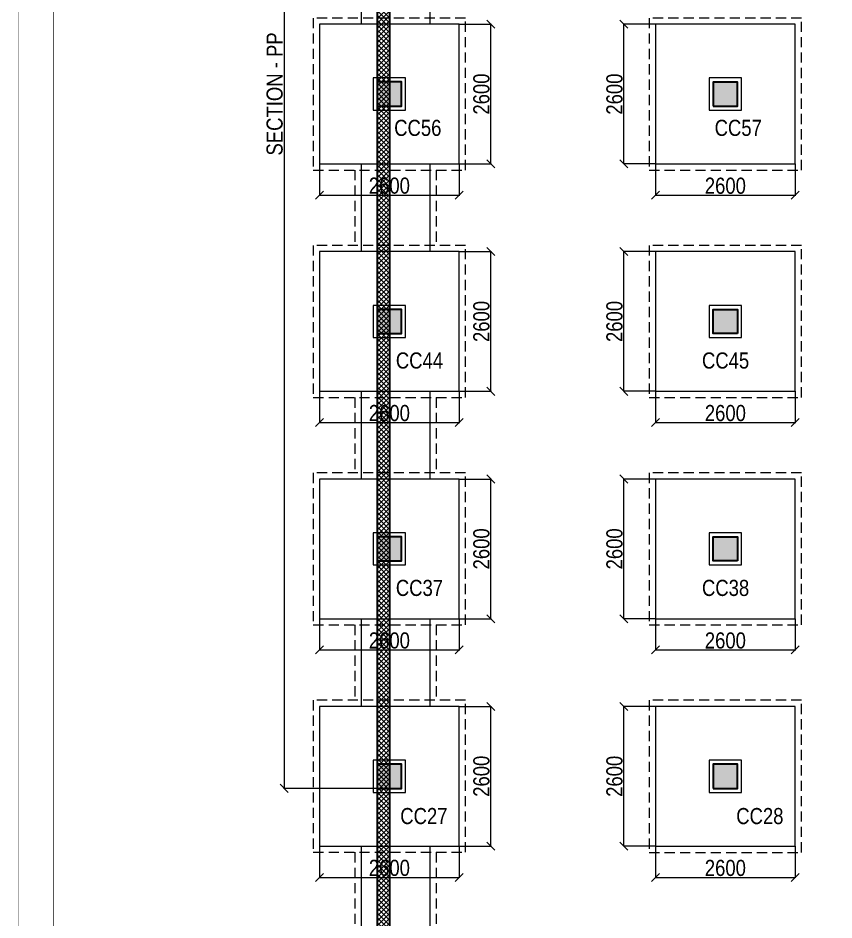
# Model space of a CAD drawing. Header units: millimetres. Extents: x 1112055 to 3390982, y -148532 to 766891.
# Drawn here: x 1978202 to 1993379, y 692544 to 709328 of the extents above; entities that cross this region are included whole.
import ezdxf

# ---------------------------------------------------------------- set-up
doc = ezdxf.new("R2010")
doc.units = ezdxf.units.MM
doc.header["$PDMODE"] = 35
doc.header["$PDSIZE"] = -25
doc.linetypes.add('Hidden', pattern=[9.525, 6.35, -3.175])
for name, color, linetype, lineweight in [('B COL. NO.', 3, 'Continuous', 20), ('B FINAL COLUMN', 1, 'Continuous', 30), ('B FOOTING', 49, 'Continuous', 20), ('B FOOTING DIM', 234, 'Continuous', 9), ('B HATCH', 250, 'Continuous', 0), ('B P.C.C', 251, 'Continuous', 0), ('B TITLE BLOCK', 250, 'Continuous', 0)]:
    doc.layers.add(name, color=color, linetype=linetype, lineweight=lineweight)
doc.layers.add('B Pedestal', color=7, linetype='Continuous', lineweight=9, true_color=0x5c8948)
doc.layers.add('B-COL HT', color=7, linetype='Continuous', lineweight=0, true_color=0x4e4f45)
doc.styles.add('SWINC', font='swissc.ttf')
doc.dimstyles.new('BHOOMI', dxfattribs={"dimtxt": 230, "dimasz": 150, "dimexe": 10, "dimexo": 0, "dimgap": 25, "dimtad": 1, "dimdec": 0, "dimzin": 0, "dimdsep": 46, "dimtxsty": 'SWINC', "dimblk": 'OBLIQUE', "dimcen": 0.09, "dimclrd": 250, "dimclre": 250, "dimclrt": 256, "dimaunit": 1, "dimadec": 3, "dimazin": 0, "dimtfac": 1, "dimtdec": 0, "dimtofl": 0, "dimtmove": 1, "dimatfit": 3, "dimfxl": 100, "dimtolj": 1, "dimtzin": 0, "dimlwd": 9, "dimlwe": 5, "dimarcsym": 0})

# ---------------------------------------------------------------- blocks, each defined once
blk = doc.blocks.new('_Oblique')
at = {"color": 0, "linetype": 'ByBlock', "lineweight": -2}
blk.add_line((-0.5, -0.5), (0.5, 0.5), dxfattribs=at)
blk = doc.blocks.new('*D3049')
at = {"layer": 'B FOOTING DIM', "color": 250, "lineweight": 5, "ltscale": 0.5, "transparency": 16777216}
for p, q in [((1983809, 693918), (1983809, 693326)), ((1986409, 693918), (1986409, 693326)), ((1983809, 693336), (1986409, 693336))]:
    blk.add_line(p, q, dxfattribs=at)
at = {"layer": 'Defpoints', "color": 0, "transparency": 16777216}
for p in [(1983809, 693918), (1986409, 693918), (1986409, 693336)]:
    blk.add_point(p, dxfattribs=at)
at = {"layer": 'B FOOTING DIM', "color": 250, "lineweight": 5, "transparency": 16777216, "xscale": 150, "yscale": 150, "zscale": 150, "rotation": 180}
blk.add_blockref('_Oblique', (1983809, 693336), dxfattribs=at)
at = {"layer": 'B FOOTING DIM', "color": 250, "lineweight": 5, "transparency": 16777216, "xscale": 150, "yscale": 150, "zscale": 150}
blk.add_blockref('_Oblique', (1986409, 693336), dxfattribs=at)
at = {"layer": 'B FOOTING DIM', "transparency": 16777216, "insert": (1985109, 693511), "char_height": 300, "attachment_point": 5, "style": 'SWINC'}
blk.add_mtext('\\A1;2600', dxfattribs=at)
blk = doc.blocks.new('*D3050')
at = {"layer": 'B FOOTING DIM', "color": 250, "lineweight": 5, "ltscale": 0.5, "transparency": 16777216}
for p, q in [((1986409, 696518), (1987007, 696518)), ((1986997, 693918), (1986997, 696518)), ((1986409, 693918), (1987007, 693918))]:
    blk.add_line(p, q, dxfattribs=at)
at = {"layer": 'Defpoints', "color": 0, "transparency": 16777216}
for p in [(1986409, 696518), (1986997, 696518), (1986409, 693918)]:
    blk.add_point(p, dxfattribs=at)
at = {"layer": 'B FOOTING DIM', "color": 250, "lineweight": 5, "transparency": 16777216, "xscale": 150, "yscale": 150, "zscale": 150}
for p, rotation in [((1986997, 696518), 90), ((1986997, 693918), 270)]:
    blk.add_blockref('_Oblique', p, dxfattribs=dict(at, rotation=rotation))
at = {"layer": 'B FOOTING DIM', "transparency": 16777216, "insert": (1986822, 695218), "char_height": 300, "attachment_point": 5, "rotation": 90, "style": 'SWINC'}
blk.add_mtext('\\A1;2600', dxfattribs=at)
blk = doc.blocks.new('*D2582')
at = {"layer": 'B FOOTING DIM', "color": 250, "lineweight": 5, "ltscale": 0.5, "transparency": 16777216}
for p, q in [((1990059, 693917), (1990059, 693325)), ((1992659, 693917), (1992659, 693325)), ((1990059, 693335), (1992659, 693335))]:
    blk.add_line(p, q, dxfattribs=at)
at = {"layer": 'Defpoints', "color": 0, "transparency": 16777216}
for p in [(1990059, 693917), (1992659, 693917), (1992659, 693335)]:
    blk.add_point(p, dxfattribs=at)
at = {"layer": 'B FOOTING DIM', "color": 250, "lineweight": 5, "transparency": 16777216, "xscale": 150, "yscale": 150, "zscale": 150, "rotation": 180}
blk.add_blockref('_Oblique', (1990059, 693335), dxfattribs=at)
at = {"layer": 'B FOOTING DIM', "color": 250, "lineweight": 5, "transparency": 16777216, "xscale": 150, "yscale": 150, "zscale": 150}
blk.add_blockref('_Oblique', (1992659, 693335), dxfattribs=at)
at = {"layer": 'B FOOTING DIM', "transparency": 16777216, "insert": (1991359, 693510), "char_height": 300, "attachment_point": 5, "style": 'SWINC'}
blk.add_mtext('\\A1;2600', dxfattribs=at)
blk = doc.blocks.new('*D2583')
at = {"layer": 'B FOOTING DIM', "color": 250, "lineweight": 5, "ltscale": 0.5, "transparency": 16777216}
for p, q in [((1990059, 696517), (1989462, 696517)), ((1989472, 693917), (1989472, 696517)), ((1990059, 693917), (1989462, 693917))]:
    blk.add_line(p, q, dxfattribs=at)
at = {"layer": 'Defpoints', "color": 0, "transparency": 16777216}
for p in [(1989472, 696517), (1990059, 696517), (1990059, 693917)]:
    blk.add_point(p, dxfattribs=at)
at = {"layer": 'B FOOTING DIM', "color": 250, "lineweight": 5, "transparency": 16777216, "xscale": 150, "yscale": 150, "zscale": 150}
for p, rotation in [((1989472, 696517), 90), ((1989472, 693917), 270)]:
    blk.add_blockref('_Oblique', p, dxfattribs=dict(at, rotation=rotation))
at = {"layer": 'B FOOTING DIM', "transparency": 16777216, "insert": (1989297, 695217), "char_height": 300, "attachment_point": 5, "rotation": 90, "style": 'SWINC'}
blk.add_mtext('\\A1;2600', dxfattribs=at)
blk = doc.blocks.new('*D2584')
at = {"layer": 'B FOOTING DIM', "color": 250, "lineweight": 5, "ltscale": 0.5, "transparency": 16777216}
for p, q in [((1983809, 698149), (1983809, 697558)), ((1986409, 698149), (1986409, 697558)), ((1983809, 697568), (1986409, 697568))]:
    blk.add_line(p, q, dxfattribs=at)
at = {"layer": 'Defpoints', "color": 0, "transparency": 16777216}
for p in [(1983809, 698149), (1986409, 698149), (1986409, 697568)]:
    blk.add_point(p, dxfattribs=at)
at = {"layer": 'B FOOTING DIM', "color": 250, "lineweight": 5, "transparency": 16777216, "xscale": 150, "yscale": 150, "zscale": 150, "rotation": 180}
blk.add_blockref('_Oblique', (1983809, 697568), dxfattribs=at)
at = {"layer": 'B FOOTING DIM', "color": 250, "lineweight": 5, "transparency": 16777216, "xscale": 150, "yscale": 150, "zscale": 150}
blk.add_blockref('_Oblique', (1986409, 697568), dxfattribs=at)
at = {"layer": 'B FOOTING DIM', "transparency": 16777216, "insert": (1985109, 697743), "char_height": 300, "attachment_point": 5, "style": 'SWINC'}
blk.add_mtext('\\A1;2600', dxfattribs=at)
blk = doc.blocks.new('*D2585')
at = {"layer": 'B FOOTING DIM', "color": 250, "lineweight": 5, "ltscale": 0.5, "transparency": 16777216}
for p, q in [((1986409, 700749), (1987007, 700749)), ((1986997, 698149), (1986997, 700749)), ((1986409, 698149), (1987007, 698149))]:
    blk.add_line(p, q, dxfattribs=at)
at = {"layer": 'Defpoints', "color": 0, "transparency": 16777216}
for p in [(1986409, 700749), (1986997, 700749), (1986409, 698149)]:
    blk.add_point(p, dxfattribs=at)
at = {"layer": 'B FOOTING DIM', "color": 250, "lineweight": 5, "transparency": 16777216, "xscale": 150, "yscale": 150, "zscale": 150}
for p, rotation in [((1986997, 700749), 90), ((1986997, 698149), 270)]:
    blk.add_blockref('_Oblique', p, dxfattribs=dict(at, rotation=rotation))
at = {"layer": 'B FOOTING DIM', "transparency": 16777216, "insert": (1986822, 699449), "char_height": 300, "attachment_point": 5, "rotation": 90, "style": 'SWINC'}
blk.add_mtext('\\A1;2600', dxfattribs=at)
blk = doc.blocks.new('*D2586')
at = {"layer": 'B FOOTING DIM', "color": 250, "lineweight": 5, "ltscale": 0.5, "transparency": 16777216}
for p, q in [((1990059, 698149), (1990059, 697558)), ((1992659, 698149), (1992659, 697558)), ((1990059, 697568), (1992659, 697568))]:
    blk.add_line(p, q, dxfattribs=at)
at = {"layer": 'Defpoints', "color": 0, "transparency": 16777216}
for p in [(1990059, 698149), (1992659, 698149), (1992659, 697568)]:
    blk.add_point(p, dxfattribs=at)
at = {"layer": 'B FOOTING DIM', "color": 250, "lineweight": 5, "transparency": 16777216, "xscale": 150, "yscale": 150, "zscale": 150, "rotation": 180}
blk.add_blockref('_Oblique', (1990059, 697568), dxfattribs=at)
at = {"layer": 'B FOOTING DIM', "color": 250, "lineweight": 5, "transparency": 16777216, "xscale": 150, "yscale": 150, "zscale": 150}
blk.add_blockref('_Oblique', (1992659, 697568), dxfattribs=at)
at = {"layer": 'B FOOTING DIM', "transparency": 16777216, "insert": (1991359, 697743), "char_height": 300, "attachment_point": 5, "style": 'SWINC'}
blk.add_mtext('\\A1;2600', dxfattribs=at)
blk = doc.blocks.new('*D2587')
at = {"layer": 'B FOOTING DIM', "color": 250, "lineweight": 5, "ltscale": 0.5, "transparency": 16777216}
for p, q in [((1990059, 700749), (1989462, 700749)), ((1989472, 698149), (1989472, 700749)), ((1990059, 698149), (1989462, 698149))]:
    blk.add_line(p, q, dxfattribs=at)
at = {"layer": 'Defpoints', "color": 0, "transparency": 16777216}
for p in [(1989472, 700749), (1990059, 700749), (1990059, 698149)]:
    blk.add_point(p, dxfattribs=at)
at = {"layer": 'B FOOTING DIM', "color": 250, "lineweight": 5, "transparency": 16777216, "xscale": 150, "yscale": 150, "zscale": 150}
for p, rotation in [((1989472, 700749), 90), ((1989472, 698149), 270)]:
    blk.add_blockref('_Oblique', p, dxfattribs=dict(at, rotation=rotation))
at = {"layer": 'B FOOTING DIM', "transparency": 16777216, "insert": (1989297, 699449), "char_height": 300, "attachment_point": 5, "rotation": 90, "style": 'SWINC'}
blk.add_mtext('\\A1;2600', dxfattribs=at)
blk = doc.blocks.new('*D2588')
at = {"layer": 'B FOOTING DIM', "color": 250, "lineweight": 5, "ltscale": 0.5, "transparency": 16777216}
for p, q in [((1983809, 702381), (1983809, 701790)), ((1986409, 702381), (1986409, 701790)), ((1983809, 701800), (1986409, 701800))]:
    blk.add_line(p, q, dxfattribs=at)
at = {"layer": 'Defpoints', "color": 0, "transparency": 16777216}
for p in [(1983809, 702381), (1986409, 702381), (1986409, 701800)]:
    blk.add_point(p, dxfattribs=at)
at = {"layer": 'B FOOTING DIM', "color": 250, "lineweight": 5, "transparency": 16777216, "xscale": 150, "yscale": 150, "zscale": 150, "rotation": 180}
blk.add_blockref('_Oblique', (1983809, 701800), dxfattribs=at)
at = {"layer": 'B FOOTING DIM', "color": 250, "lineweight": 5, "transparency": 16777216, "xscale": 150, "yscale": 150, "zscale": 150}
blk.add_blockref('_Oblique', (1986409, 701800), dxfattribs=at)
at = {"layer": 'B FOOTING DIM', "transparency": 16777216, "insert": (1985109, 701975), "char_height": 300, "attachment_point": 5, "style": 'SWINC'}
blk.add_mtext('\\A1;2600', dxfattribs=at)
blk = doc.blocks.new('*D2589')
at = {"layer": 'B FOOTING DIM', "color": 250, "lineweight": 5, "ltscale": 0.5, "transparency": 16777216}
for p, q in [((1986409, 704981), (1987007, 704981)), ((1986997, 702381), (1986997, 704981)), ((1986409, 702381), (1987007, 702381))]:
    blk.add_line(p, q, dxfattribs=at)
at = {"layer": 'Defpoints', "color": 0, "transparency": 16777216}
for p in [(1986409, 704981), (1986997, 704981), (1986409, 702381)]:
    blk.add_point(p, dxfattribs=at)
at = {"layer": 'B FOOTING DIM', "color": 250, "lineweight": 5, "transparency": 16777216, "xscale": 150, "yscale": 150, "zscale": 150}
for p, rotation in [((1986997, 704981), 90), ((1986997, 702381), 270)]:
    blk.add_blockref('_Oblique', p, dxfattribs=dict(at, rotation=rotation))
at = {"layer": 'B FOOTING DIM', "transparency": 16777216, "insert": (1986822, 703681), "char_height": 300, "attachment_point": 5, "rotation": 90, "style": 'SWINC'}
blk.add_mtext('\\A1;2600', dxfattribs=at)
blk = doc.blocks.new('*D2590')
at = {"layer": 'B FOOTING DIM', "color": 250, "lineweight": 5, "ltscale": 0.5, "transparency": 16777216}
for p, q in [((1990059, 702381), (1990059, 701790)), ((1992659, 702381), (1992659, 701790)), ((1990059, 701800), (1992659, 701800))]:
    blk.add_line(p, q, dxfattribs=at)
at = {"layer": 'Defpoints', "color": 0, "transparency": 16777216}
for p in [(1990059, 702381), (1992659, 702381), (1992659, 701800)]:
    blk.add_point(p, dxfattribs=at)
at = {"layer": 'B FOOTING DIM', "color": 250, "lineweight": 5, "transparency": 16777216, "xscale": 150, "yscale": 150, "zscale": 150, "rotation": 180}
blk.add_blockref('_Oblique', (1990059, 701800), dxfattribs=at)
at = {"layer": 'B FOOTING DIM', "color": 250, "lineweight": 5, "transparency": 16777216, "xscale": 150, "yscale": 150, "zscale": 150}
blk.add_blockref('_Oblique', (1992659, 701800), dxfattribs=at)
at = {"layer": 'B FOOTING DIM', "transparency": 16777216, "insert": (1991359, 701975), "char_height": 300, "attachment_point": 5, "style": 'SWINC'}
blk.add_mtext('\\A1;2600', dxfattribs=at)
blk = doc.blocks.new('*D2591')
at = {"layer": 'B FOOTING DIM', "color": 250, "lineweight": 5, "ltscale": 0.5, "transparency": 16777216}
for p, q in [((1990059, 704981), (1989462, 704981)), ((1989472, 702381), (1989472, 704981)), ((1990059, 702381), (1989462, 702381))]:
    blk.add_line(p, q, dxfattribs=at)
at = {"layer": 'Defpoints', "color": 0, "transparency": 16777216}
for p in [(1989472, 704981), (1990059, 704981), (1990059, 702381)]:
    blk.add_point(p, dxfattribs=at)
at = {"layer": 'B FOOTING DIM', "color": 250, "lineweight": 5, "transparency": 16777216, "xscale": 150, "yscale": 150, "zscale": 150}
for p, rotation in [((1989472, 704981), 90), ((1989472, 702381), 270)]:
    blk.add_blockref('_Oblique', p, dxfattribs=dict(at, rotation=rotation))
at = {"layer": 'B FOOTING DIM', "transparency": 16777216, "insert": (1989297, 703681), "char_height": 300, "attachment_point": 5, "rotation": 90, "style": 'SWINC'}
blk.add_mtext('\\A1;2600', dxfattribs=at)
blk = doc.blocks.new('*D2592')
at = {"layer": 'B FOOTING DIM', "color": 250, "lineweight": 5, "ltscale": 0.5, "transparency": 16777216}
for p, q in [((1983809, 706613), (1983809, 706022)), ((1986409, 706613), (1986409, 706022)), ((1983809, 706032), (1986409, 706032))]:
    blk.add_line(p, q, dxfattribs=at)
at = {"layer": 'Defpoints', "color": 0, "transparency": 16777216}
for p in [(1983809, 706613), (1986409, 706613), (1986409, 706032)]:
    blk.add_point(p, dxfattribs=at)
at = {"layer": 'B FOOTING DIM', "color": 250, "lineweight": 5, "transparency": 16777216, "xscale": 150, "yscale": 150, "zscale": 150, "rotation": 180}
blk.add_blockref('_Oblique', (1983809, 706032), dxfattribs=at)
at = {"layer": 'B FOOTING DIM', "color": 250, "lineweight": 5, "transparency": 16777216, "xscale": 150, "yscale": 150, "zscale": 150}
blk.add_blockref('_Oblique', (1986409, 706032), dxfattribs=at)
at = {"layer": 'B FOOTING DIM', "transparency": 16777216, "insert": (1985109, 706207), "char_height": 300, "attachment_point": 5, "style": 'SWINC'}
blk.add_mtext('\\A1;2600', dxfattribs=at)
blk = doc.blocks.new('*D2593')
at = {"layer": 'B FOOTING DIM', "color": 250, "lineweight": 5, "ltscale": 0.5, "transparency": 16777216}
for p, q in [((1986409, 709213), (1987007, 709213)), ((1986997, 706613), (1986997, 709213)), ((1986409, 706613), (1987007, 706613))]:
    blk.add_line(p, q, dxfattribs=at)
at = {"layer": 'Defpoints', "color": 0, "transparency": 16777216}
for p in [(1986409, 709213), (1986997, 709213), (1986409, 706613)]:
    blk.add_point(p, dxfattribs=at)
at = {"layer": 'B FOOTING DIM', "color": 250, "lineweight": 5, "transparency": 16777216, "xscale": 150, "yscale": 150, "zscale": 150}
for p, rotation in [((1986997, 709213), 90), ((1986997, 706613), 270)]:
    blk.add_blockref('_Oblique', p, dxfattribs=dict(at, rotation=rotation))
at = {"layer": 'B FOOTING DIM', "transparency": 16777216, "insert": (1986822, 707913), "char_height": 300, "attachment_point": 5, "rotation": 90, "style": 'SWINC'}
blk.add_mtext('\\A1;2600', dxfattribs=at)
blk = doc.blocks.new('*D2594')
at = {"layer": 'B FOOTING DIM', "color": 250, "lineweight": 5, "ltscale": 0.5, "transparency": 16777216}
for p, q in [((1990059, 706612), (1990059, 706020)), ((1992659, 706612), (1992659, 706020)), ((1990059, 706030), (1992659, 706030))]:
    blk.add_line(p, q, dxfattribs=at)
at = {"layer": 'Defpoints', "color": 0, "transparency": 16777216}
for p in [(1990059, 706612), (1992659, 706612), (1992659, 706030)]:
    blk.add_point(p, dxfattribs=at)
at = {"layer": 'B FOOTING DIM', "color": 250, "lineweight": 5, "transparency": 16777216, "xscale": 150, "yscale": 150, "zscale": 150, "rotation": 180}
blk.add_blockref('_Oblique', (1990059, 706030), dxfattribs=at)
at = {"layer": 'B FOOTING DIM', "color": 250, "lineweight": 5, "transparency": 16777216, "xscale": 150, "yscale": 150, "zscale": 150}
blk.add_blockref('_Oblique', (1992659, 706030), dxfattribs=at)
at = {"layer": 'B FOOTING DIM', "transparency": 16777216, "insert": (1991359, 706205), "char_height": 300, "attachment_point": 5, "style": 'SWINC'}
blk.add_mtext('\\A1;2600', dxfattribs=at)
blk = doc.blocks.new('*D2595')
at = {"layer": 'B FOOTING DIM', "color": 250, "lineweight": 5, "ltscale": 0.5, "transparency": 16777216}
for p, q in [((1990059, 709212), (1989462, 709212)), ((1989472, 706612), (1989472, 709212)), ((1990059, 706612), (1989462, 706612))]:
    blk.add_line(p, q, dxfattribs=at)
at = {"layer": 'Defpoints', "color": 0, "transparency": 16777216}
for p in [(1989472, 709212), (1990059, 709212), (1990059, 706612)]:
    blk.add_point(p, dxfattribs=at)
at = {"layer": 'B FOOTING DIM', "color": 250, "lineweight": 5, "transparency": 16777216, "xscale": 150, "yscale": 150, "zscale": 150}
for p, rotation in [((1989472, 709212), 90), ((1989472, 706612), 270)]:
    blk.add_blockref('_Oblique', p, dxfattribs=dict(at, rotation=rotation))
at = {"layer": 'B FOOTING DIM', "transparency": 16777216, "insert": (1989297, 707912), "char_height": 300, "attachment_point": 5, "rotation": 90, "style": 'SWINC'}
blk.add_mtext('\\A1;2600', dxfattribs=at)
blk = doc.blocks.new('*D2604')
at = {"layer": 'B FOOTING DIM', "color": 3, "lineweight": 5, "ltscale": 0.5, "transparency": 16777216}
for p, q in [((1984884, 720837), (1983141, 720837)), ((1983151, 720837), (1983151, 694993)), ((1984884, 694993), (1983141, 694993))]:
    blk.add_line(p, q, dxfattribs=at)
at = {"layer": 'Defpoints', "color": 0, "transparency": 16777216}
for p in [(1984884, 720837), (1983151, 694993), (1984884, 694993)]:
    blk.add_point(p, dxfattribs=at)
at = {"layer": 'B FOOTING DIM', "color": 3, "lineweight": 5, "transparency": 16777216, "xscale": 150, "yscale": 150, "zscale": 150}
for p, rotation in [((1983151, 720837), 90), ((1983151, 694993), 270)]:
    blk.add_blockref('_Oblique', p, dxfattribs=dict(at, rotation=rotation))
at = {"layer": 'B FOOTING DIM', "transparency": 16777216, "insert": (1982976, 707915), "char_height": 300, "attachment_point": 5, "rotation": 90, "style": 'SWINC'}
blk.add_mtext('\\A1;{\\C3;SECTION - PP}', dxfattribs=at)

msp = doc.modelspace()

# ---------------------------------------------------------------- hatches: boundary and pattern name
at = {"layer": 'B HATCH', "lineweight": 0}
h = msp.add_hatch(dxfattribs=at)
h.set_pattern_fill('ANSI37', color=250, scale=20, style=0)
h.set_pattern_definition([(45, (271573.584, 205286.05), (-44.9012806, 44.9012806), []), (135, (271573.584, 205286.05), (-44.9012806, -44.9012806), [])])
h.paths.add_polyline_path([(2048204.1, 723875.9), (2048204.1, 727418.8), (2041029.1, 727292.9), (2041029.1, 723876.1)], flags=16)
h.paths.add_polyline_path([(2022340.1, 724422.7), (2027289.1, 724422.7), (2027289.1, 727051.5), (2022340.1, 726964.7)], flags=16)
h.paths.add_polyline_path([(2029179.1, 727085), (2029629.1, 727092.9), (2029629.1, 723875.7), (2029179.1, 723875.7)], flags=16)
h.paths.add_polyline_path([(1985114.1, 723607.5), (1985114.1, 614861.9), (2035574.1, 614861.9), (2035574.1, 654741.9), (2048204.1, 654741.9), (2048204.1, 723645.9), (2029165.7, 723646.5), (2029165.7, 720986.9), (2028949.1, 720986.9), (2028949.1, 727080.9), (2027519.1, 727055.8), (2027519.1, 720986.9), (2027289.1, 720986.9), (2027289.1, 724192.7), (2017838.1, 724192.7), (2017838.1, 723607.5)], flags=16)
h.paths.add_polyline_path([(2040803.8, 727289), (2040803.8, 723876.1), (2033374.1, 723876.4), (2033374.1, 727158.6)], flags=16)
h.paths.add_polyline_path([(2029859.1, 723876.5), (2029859.1, 727096.9), (2033144.1, 727154.5), (2033144.1, 723876.4)], flags=16)
h.paths.add_polyline_path([(2017608.1, 723837.5), (1984884.1, 723837.5), (1984884.1, 614631.9), (2035804.1, 614631.9), (2035804.1, 654511.9), (2048434.1, 654511.9), (2048434.1, 727652.9), (2022110.1, 727190.9), (2022110.1, 724422.7), (2017608.1, 724422.7)])
at = {"layer": 'B-COL HT', "lineweight": 0}
h = msp.add_hatch(color=250, dxfattribs=at)
h.dxf.hatch_style = 1
h.paths.add_polyline_path([(1984884.2, 707688), (1985334.2, 707688), (1985334.2, 708138), (1984884.2, 708138)])
h = msp.add_hatch(color=250, dxfattribs=at)
h.dxf.hatch_style = 1
h.paths.add_polyline_path([(1991134.1, 707687), (1991584.1, 707687), (1991584.1, 708137), (1991134.1, 708137)])
h = msp.add_hatch(color=250, dxfattribs=at)
h.dxf.hatch_style = 1
h.paths.add_polyline_path([(1984884.1, 703456.2), (1985334.1, 703456.2), (1985334.1, 703906.2), (1984884.1, 703906.2)])
h = msp.add_hatch(color=250, dxfattribs=at)
h.dxf.hatch_style = 1
h.paths.add_polyline_path([(1991584.1, 703456.2), (1991134.1, 703456.2), (1991134.1, 703906.2), (1991584.1, 703906.2)])
h = msp.add_hatch(color=250, dxfattribs=at)
h.dxf.hatch_style = 1
h.paths.add_polyline_path([(1984884.1, 699224.4), (1985334.1, 699224.4), (1985334.1, 699674.4), (1984884.1, 699674.4)])
h = msp.add_hatch(color=250, dxfattribs=at)
h.dxf.hatch_style = 1
h.paths.add_polyline_path([(1991584.1, 699224.4), (1991134.1, 699224.4), (1991134.1, 699674.4), (1991584.1, 699674.4)])
h = msp.add_hatch(color=250, dxfattribs=at)
h.dxf.hatch_style = 1
h.paths.add_polyline_path([(1984884.1, 694992.5), (1985334.1, 694992.5), (1985334.1, 695442.5), (1984884.1, 695442.5)])
h = msp.add_hatch(color=250, dxfattribs=at)
h.dxf.hatch_style = 1
h.paths.add_polyline_path([(1991134.1, 694992), (1991584.1, 694992), (1991584.1, 695442), (1991134.1, 695442)])

# ---------------------------------------------------------------- linework, layer by layer
at = {"layer": 'B FINAL COLUMN', "color": 16, "lineweight": 30}
msp.add_lwpolyline([(2017608.1, 723837.5), (1984884.1, 723837.5), (1984884.1, 614631.9), (2035804.1, 614631.9), (2035804.1, 654511.9), (2048434.1, 654511.9), (2048434.1, 727652.9), (2022110.1, 727190.9), (2022110.1, 724422.7), (2017608.1, 724422.7), (2017608.1, 723837.5)], dxfattribs=at)
msp.add_lwpolyline([(1985114.1, 614861.9), (2035574.1, 614861.9), (2035574.1, 654741.9), (2048204.1, 654741.9), (2048204.1, 723645.9), (2029165.7, 723646.5), (2029165.7, 720986.9), (2028949.1, 720986.9), (2028949.1, 727080.9), (2027519.1, 727055.8), (2027519.1, 720986.9), (2027289.1, 720986.9), (2027289.1, 724192.7), (2017838.1, 724192.7), (2017838.1, 723607.5), (1985114.1, 723607.5)], close=True, dxfattribs=at)
at = {"layer": 'B FINAL COLUMN', "color": 4}
for points in [[(1984884.2, 707688), (1985334.2, 707688), (1985334.2, 708138), (1984884.2, 708138)], [(1991134.1, 707687), (1991584.1, 707687), (1991584.1, 708137), (1991134.1, 708137)], [(1984884.1, 703456.2), (1985334.1, 703456.2), (1985334.1, 703906.2), (1984884.1, 703906.2)], [(1991584.1, 703456.2), (1991134.1, 703456.2), (1991134.1, 703906.2), (1991584.1, 703906.2)], [(1984884.1, 699224.4), (1985334.1, 699224.4), (1985334.1, 699674.4), (1984884.1, 699674.4)], [(1991584.1, 699224.4), (1991134.1, 699224.4), (1991134.1, 699674.4), (1991584.1, 699674.4)], [(1984884.1, 694992.5), (1985334.1, 694992.5), (1985334.1, 695442.5), (1984884.1, 695442.5)], [(1991134.1, 694992), (1991584.1, 694992), (1991584.1, 695442), (1991134.1, 695442)]]:
    msp.add_lwpolyline(points, close=True, dxfattribs=at)
at = {"layer": 'B FOOTING'}
for points in [[(1984584.1, 713462), (1984584.1, 709213)], [(1985864.1, 713462), (1985864.1, 709213)], [(1984584.1, 706613), (1984584.1, 704981.2)], [(1985864.1, 706613), (1985864.1, 704981.2)], [(1984584.1, 702381.2), (1984584.1, 700749.4)], [(1985864.1, 702381.2), (1985864.1, 700749.4)], [(1984584.1, 698149.4), (1984584.1, 696517.5)], [(1985864.1, 698149.4), (1985864.1, 696517.5)], [(1984584.1, 693917.5), (1984584.1, 691086.9)], [(1985864.1, 693917.5), (1985864.1, 691086.9)]]:
    msp.add_lwpolyline(points, dxfattribs=at)
for points in [[(1983809.2, 706613), (1986409.2, 706613), (1986409.2, 709213), (1983809.2, 709213)], [(1990059.1, 706612), (1992659.1, 706612), (1992659.1, 709212), (1990059.1, 709212)], [(1983809.1, 702381.2), (1986409.1, 702381.2), (1986409.1, 704981.2), (1983809.1, 704981.2)], [(1990059.1, 702381.2), (1992659.1, 702381.2), (1992659.1, 704981.2), (1990059.1, 704981.2)], [(1983809.1, 698149.4), (1986409.1, 698149.4), (1986409.1, 700749.4), (1983809.1, 700749.4)], [(1990059.1, 698149.4), (1992659.1, 698149.4), (1992659.1, 700749.4), (1990059.1, 700749.4)], [(1983809.1, 693917.5), (1986409.1, 693917.5), (1986409.1, 696517.5), (1983809.1, 696517.5)], [(1990059.1, 693917), (1992659.1, 693917), (1992659.1, 696517), (1990059.1, 696517)]]:
    msp.add_lwpolyline(points, close=True, dxfattribs=at)
at = {"layer": 'B P.C.C', "color": 250, "linetype": 'Hidden', "lineweight": 0, "ltscale": 30}
for points in [[(1983694.2, 706498), (1986524.2, 706498), (1986524.2, 709328), (1983694.2, 709328)], [(1989944.1, 706497), (1992774.1, 706497), (1992774.1, 709327), (1989944.1, 709327)], [(1983694.1, 702266.2), (1986524.1, 702266.2), (1986524.1, 705096.2), (1983694.1, 705096.2)], [(1989944.1, 702266.2), (1992774.1, 702266.2), (1992774.1, 705096.2), (1989944.1, 705096.2)], [(1983694.1, 698034.4), (1986524.1, 698034.4), (1986524.1, 700864.4), (1983694.1, 700864.4)], [(1989944.1, 698034.4), (1992774.1, 698034.4), (1992774.1, 700864.4), (1989944.1, 700864.4)], [(1983694.1, 693802.5), (1986524.1, 693802.5), (1986524.1, 696632.5), (1983694.1, 696632.5)], [(1989944.1, 693802), (1992774.1, 693802), (1992774.1, 696632), (1989944.1, 696632)]]:
    msp.add_lwpolyline(points, close=True, dxfattribs=at)
for points in [[(1984469.1, 706498), (1984469.1, 705096.2)], [(1985979.1, 706498), (1985979.1, 705096.2)], [(1984469.1, 702266.2), (1984469.1, 700864.4)], [(1985979.1, 702266.2), (1985979.1, 700864.4)], [(1984469.1, 698034.4), (1984469.1, 696632.5)], [(1985979.1, 698034.4), (1985979.1, 696632.5)], [(1984469.1, 693802.5), (1984469.1, 691201.9)], [(1985979.1, 693802.5), (1985979.1, 691201.9)]]:
    msp.add_lwpolyline(points, dxfattribs=at)
at = {"layer": 'B Pedestal', "color": 87, "lineweight": 9}
for points in [[(1984809.2, 707613), (1985409.2, 707613), (1985409.2, 708213), (1984809.2, 708213)], [(1991059.1, 707612), (1991659.1, 707612), (1991659.1, 708212), (1991059.1, 708212)], [(1984809.1, 703381.2), (1985409.1, 703381.2), (1985409.1, 703981.2), (1984809.1, 703981.2)], [(1991059.1, 703381.2), (1991659.1, 703381.2), (1991659.1, 703981.2), (1991059.1, 703981.2)], [(1984809.1, 699149.4), (1985409.1, 699149.4), (1985409.1, 699749.4), (1984809.1, 699749.4)], [(1991059.1, 699149.4), (1991659.1, 699149.4), (1991659.1, 699749.4), (1991059.1, 699749.4)], [(1984809.1, 694917.5), (1985409.1, 694917.5), (1985409.1, 695517.5), (1984809.1, 695517.5)], [(1991059.1, 694917), (1991659.1, 694917), (1991659.1, 695517), (1991059.1, 695517)]]:
    msp.add_lwpolyline(points, close=True, dxfattribs=at)
at = {"layer": 'B TITLE BLOCK', "color": 1, "const_width": 8.39}
msp.add_lwpolyline([(1978206, 730781.9), (2075754.3, 730781.9), (2075754.3, 563109), (1978206, 563109)], close=True, dxfattribs=at)
at = {"layer": 'B TITLE BLOCK', "color": 250, "lineweight": 0, "const_width": 8.39}
msp.add_lwpolyline([(1978858.7, 730129.2), (2075101.6, 730129.2), (2075101.6, 563761.7), (1978858.7, 563761.7)], close=True, dxfattribs=at)

# ---------------------------------------------------------------- texts
at = {"layer": 'B COL. NO.', "style": 'SWINC'}
for s, p in [('CC56', (1985198.7, 707134)), ('CC57', (1991159.6, 707134)), ('CC44', (1985229.5, 702804.7)), ('CC45', (1990924.2, 702804.7)), ('CC37', (1985229.4, 698572.8)), ('CC38', (1990924.2, 698572.8)), ('CC27', (1985311.5, 694327.3)), ('CC28', (1991561.5, 694326.8))]:
    msp.add_text(s, height=300, dxfattribs=at).set_placement(p)

# ---------------------------------------------------------------- dimensions: what is measured, and where the dimension line sits
at = {"layer": 'B FOOTING DIM', "ltscale": 0.5}
dim = msp.add_linear_dim(base=(1983150.6, 694992.5), p1=(1984884.1, 720837), p2=(1984884.1, 694992.5), angle=90, text='{\\C3;SECTION - PP}', dimstyle='BHOOMI', override={"dimtxt": 300, "dimclrd": 3, "dimclre": 3, "dimlwd": 5}, dxfattribs=at)
dim.commit()
dim.dimension.update_dxf_attribs({"geometry": '*D2604', "text_midpoint": (1982975.6, 707914.8)})
at = {"layer": 'B FOOTING DIM', "color": 250, "ltscale": 0.5}
for base, p1, p2, picture, middle in [((1986996.6, 709213), (1986409.2, 706613), (1986409.2, 709213), '*D2593', (1986821.6, 707913)), ((1989471.6, 709212), (1990059.1, 706612), (1990059.1, 709212), '*D2595', (1989296.6, 707912)), ((1986996.6, 704981.2), (1986409.1, 702381.2), (1986409.1, 704981.2), '*D2589', (1986821.6, 703681.2)), ((1989471.7, 704981.2), (1990059.1, 702381.2), (1990059.1, 704981.2), '*D2591', (1989296.7, 703681.2)), ((1986996.6, 700749.4), (1986409.1, 698149.4), (1986409.1, 700749.4), '*D2585', (1986821.6, 699449.4)), ((1989471.7, 700749.4), (1990059.1, 698149.4), (1990059.1, 700749.4), '*D2587', (1989296.7, 699449.4)), ((1986996.6, 696517.5), (1986409.1, 693917.5), (1986409.1, 696517.5), '*D3050', (1986821.6, 695217.5)), ((1989471.6, 696517), (1990059.1, 693917), (1990059.1, 696517), '*D2583', (1989296.6, 695217))]:
    dim = msp.add_linear_dim(base=base, p1=p1, p2=p2, angle=90, dimstyle='BHOOMI', override={"dimtxt": 300, "dimlwd": 5}, dxfattribs=at)
    dim.commit()
    dim.dimension.update_dxf_attribs({"geometry": picture, "text_midpoint": middle})
for base, p1, p2, picture, middle in [((1986409.2, 706031.5), (1983809.2, 706613), (1986409.2, 706613), '*D2592', (1985109.2, 706206.5)), ((1992659.1, 706030.5), (1990059.1, 706612), (1992659.1, 706612), '*D2594', (1991359.1, 706205.5)), ((1986409.1, 701799.7), (1983809.1, 702381.2), (1986409.1, 702381.2), '*D2588', (1985109.1, 701974.7)), ((1992659.1, 701799.7), (1990059.1, 702381.2), (1992659.1, 702381.2), '*D2590', (1991359.1, 701974.7)), ((1986409.1, 697567.8), (1983809.1, 698149.4), (1986409.1, 698149.4), '*D2584', (1985109.1, 697742.8)), ((1992659.1, 697567.8), (1990059.1, 698149.4), (1992659.1, 698149.4), '*D2586', (1991359.1, 697742.8)), ((1986409.1, 693336), (1983809.1, 693917.5), (1986409.1, 693917.5), '*D3049', (1985109.1, 693511)), ((1992659.1, 693335.5), (1990059.1, 693917), (1992659.1, 693917), '*D2582', (1991359.1, 693510.5))]:
    dim = msp.add_linear_dim(base=base, p1=p1, p2=p2, dimstyle='BHOOMI', override={"dimtxt": 300, "dimlwd": 5}, dxfattribs=at)
    dim.commit()
    dim.dimension.update_dxf_attribs({"geometry": picture, "text_midpoint": middle})

doc.saveas('drawing.dxf')
